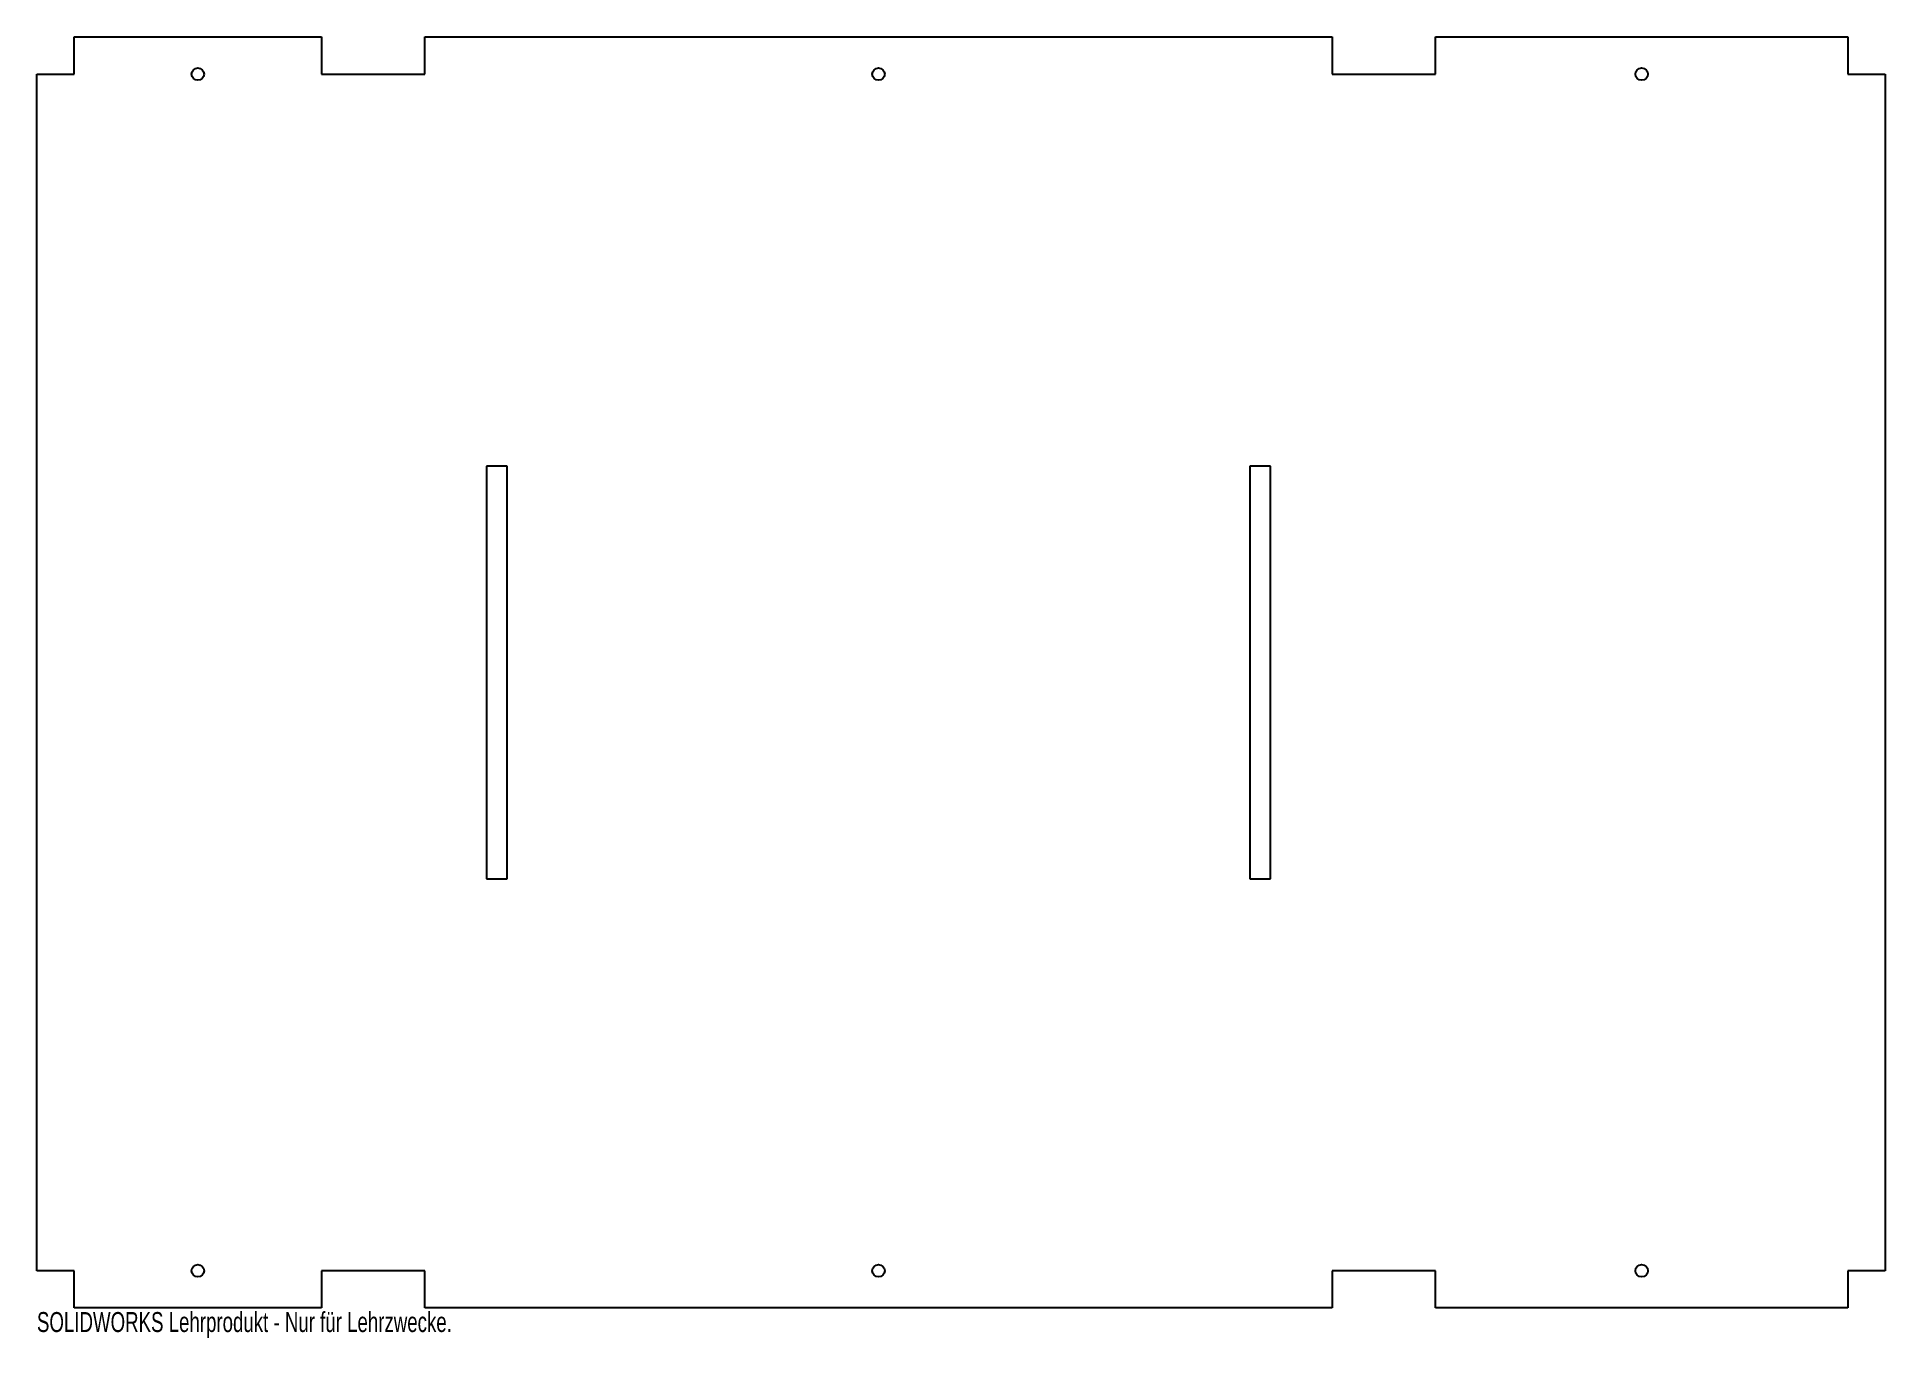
# Model space of a CAD drawing. Header units: millimetres. Extents: x 1 to 449, y -316 to -1.
import ezdxf

# ---------------------------------------------------------------- set-up
doc = ezdxf.new("R2010")
doc.units = ezdxf.units.MM
doc.styles.add('SLDTEXTSTYLE0', font='TXT', dxfattribs={"width": 0.7})

msp = doc.modelspace()

# ---------------------------------------------------------------- linework, layer by layer
at = {"color": 7, "linetype": 'Continuous', "lineweight": 25}
for p, q in [((10, -10), (10, -1)), ((10, -1), (70, -1)), ((70, -1), (70, -10)), ((95, -10), (95, -1)), ((95, -1), (315, -1)), ((315, -1), (315, -10)), ((340, -10), (340, -1)), ((340, -1), (440, -1)), ((440, -1), (440, -10)), ((1, -300), (1, -10)), ((1, -10), (10, -10)), ((70, -10), (95, -10)), ((315, -10), (340, -10)), ((440, -10), (449, -10)), ((449, -10), (449, -300)), ((115, -105), (110, -105)), ((110, -105), (110, -205)), ((115, -205), (115, -105)), ((300, -105), (295, -105)), ((295, -105), (295, -205)), ((300, -205), (300, -105)), ((110, -205), (115, -205)), ((295, -205), (300, -205)), ((10, -300), (1, -300)), ((10, -309), (10, -300)), ((95, -300), (70, -300)), ((70, -300), (70, -309)), ((95, -309), (95, -300)), ((340, -300), (315, -300)), ((315, -300), (315, -309)), ((340, -309), (340, -300)), ((449, -300), (440, -300)), ((440, -300), (440, -309)), ((70, -309), (10, -309)), ((315, -309), (95, -309)), ((440, -309), (340, -309))]:
    msp.add_line(p, q, dxfattribs=at)
for centre in [(40, -10), (205, -10), (390, -10), (40, -300), (205, -300), (390, -300)]:
    msp.add_circle(centre, 1.5, dxfattribs=at)

# ---------------------------------------------------------------- texts
at = {"color": 7, "linetype": 'Continuous', "insert": (1, -310.02), "char_height": 4.8336, "attachment_point": 1, "style": 'SLDTEXTSTYLE0'}
msp.add_mtext('SOLIDWORKS Lehrprodukt - Nur für Lehrzwecke.', dxfattribs=at)

doc.saveas('drawing.dxf')
